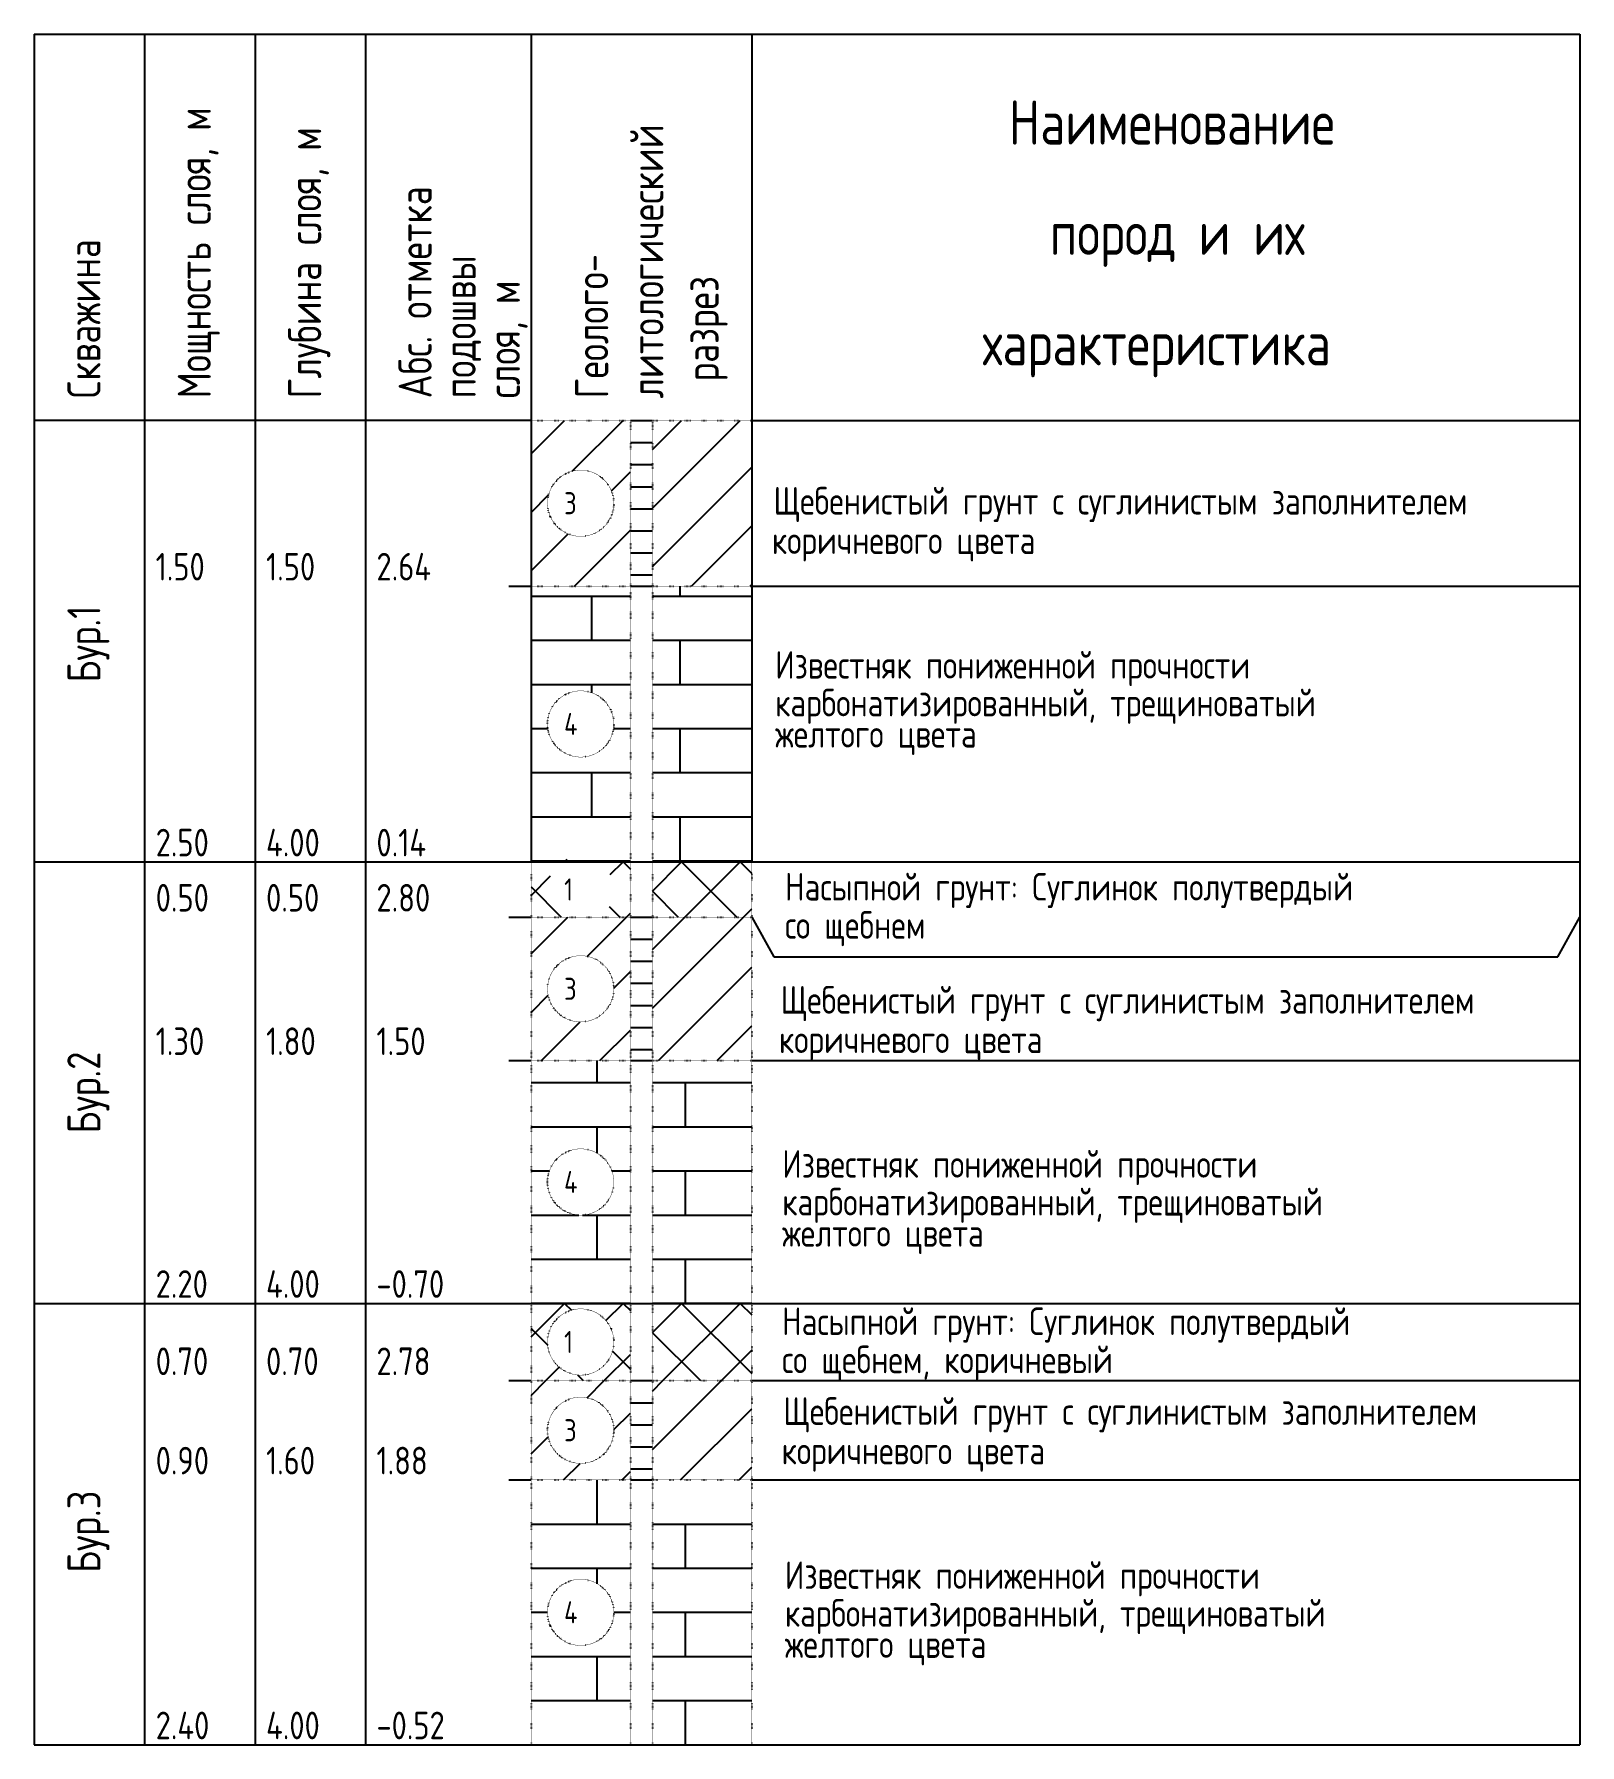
# Model space of a CAD drawing. Header units: millimetres. Extents: x 24859265 to 26550985, y 32092698 to 33532929.
# Drawn here: x 26254758 to 26268758, y 33117359 to 33132859 of the extents above; entities that cross this region are included whole.
import ezdxf

# ---------------------------------------------------------------- set-up
doc = ezdxf.new("R2010")
doc.units = ezdxf.units.MM
for name, pattern in [('L1', [1, 0, 1]), ('L2', [1, 0, 1]), ('L3', [1, 0, 1])]:
    doc.linetypes.add(name, pattern=pattern)
doc.styles.add('GOST 2.304', font='GOST_0.TTF')

msp = doc.modelspace()

# ---------------------------------------------------------------- hatches: boundary and pattern name
at = {"linetype": 'Continuous'}
h = msp.add_hatch(dxfattribs=at)
h.set_pattern_fill('SUGL_D', color=256, scale=3000, style=0)
h.set_pattern_definition([(45, (26254258.4, 33129358.85), (-265.165, 265.165), [])])
edge = h.paths.add_edge_path(flags=16)
edge.add_arc((26259708.3934, 33128608.8498), 300, 0, 360)
h.paths.add_polyline_path([(26260358.3934, 33127858.8498), (26261258.3934, 33127858.8498), (26261258.3934, 33129358.8498), (26260358.3934, 33129358.8498)])
h.paths.add_polyline_path([(26259258.3934, 33127858.8498), (26260158.3934, 33127858.8498), (26260158.3934, 33129358.8498), (26259258.3934, 33129358.8498)])
h = msp.add_hatch(dxfattribs=at)
h.set_pattern_fill('IZVEST', color=256, scale=2000, style=0)
h.set_pattern_definition([(0, (26262208.26, 33147767.4), (0, 400), []), (90, (26262208.26, 33147767.4), (-800, 400), [400, -400])])
edge = h.paths.add_edge_path(flags=16)
edge.add_arc((26259708.3934, 33126608.8498), 300, 0, 360)
h.paths.add_polyline_path([(26260358.3934, 33125358.8498), (26261258.3934, 33125358.8498), (26261258.3934, 33127858.8498), (26260358.3934, 33127858.8498)])
h.paths.add_polyline_path([(26259258.3934, 33125358.8498), (26260158.3934, 33125358.8498), (26260158.3934, 33127858.8498), (26259258.3934, 33127858.8498)])
h = msp.add_hatch(dxfattribs=at)
h.set_pattern_fill('TEHNO', color=256, scale=3000, style=0)
h.set_pattern_definition([(45, (26254258.4, 33125358.85), (-265.165, 265.165), []), (135, (26254258.4, 33125358.85), (-265.165, -265.165), [])])
edge = h.paths.add_edge_path()
edge.add_arc((26259708.3934, 33125108.8498), 300, 0, 360)
h.paths.add_polyline_path([(26260358.3934, 33124858.8498), (26261258.3934, 33124858.8498), (26261258.3934, 33125358.8498), (26260358.3934, 33125358.8498)])
h.paths.add_polyline_path([(26259258.3934, 33124858.8498), (26260158.3934, 33124858.8498), (26260158.3934, 33125358.8498), (26259258.3934, 33125358.8498)])
h = msp.add_hatch(dxfattribs=at)
h.set_pattern_fill('SUGL_D', color=256, scale=3000, style=0)
h.set_pattern_definition([(45, (26254258.4, 33125358.85), (-265.165, 265.165), [])])
edge = h.paths.add_edge_path(flags=16)
edge.add_arc((26259708.3934, 33124208.8498), 300, 0, 360)
h.paths.add_polyline_path([(26260358.3934, 33123558.8498), (26261258.3934, 33123558.8498), (26261258.3934, 33124858.8498), (26260358.3934, 33124858.8498)])
h.paths.add_polyline_path([(26259258.3934, 33123558.8498), (26260158.3934, 33123558.8498), (26260158.3934, 33124858.8498), (26259258.3934, 33124858.8498)])
h = msp.add_hatch(dxfattribs=at)
h.set_pattern_fill('IZVEST', color=256, scale=2000, style=0)
h.set_pattern_definition([(0, (26254258.4, 33125358.85), (0, 400), []), (90, (26254258.4, 33125358.85), (-800, 400), [400, -400])])
edge = h.paths.add_edge_path(flags=16)
edge.add_arc((26259708.3934, 33122458.8498), 300, 0, 360)
h.paths.add_polyline_path([(26260358.3934, 33121358.8498), (26261258.3934, 33121358.8498), (26261258.3934, 33123558.8498), (26260358.3934, 33123558.8498)])
h.paths.add_polyline_path([(26259258.3934, 33121358.8498), (26260158.3934, 33121358.8498), (26260158.3934, 33123558.8498), (26259258.3934, 33123558.8498)])
h = msp.add_hatch(dxfattribs=at)
h.set_pattern_fill('TEHNO', color=256, scale=3000, style=0)
h.set_pattern_definition([(45, (26254258.4, 33121358.85), (-265.165, 265.165), []), (135, (26254258.4, 33121358.85), (-265.165, -265.165), [])])
edge = h.paths.add_edge_path(flags=16)
edge.add_arc((26259708.3934, 33121008.8498), 300, 0, 360)
h.paths.add_polyline_path([(26260358.3934, 33120658.8498), (26261258.3934, 33120658.8498), (26261258.3934, 33121358.8498), (26260358.3934, 33121358.8498)])
h.paths.add_polyline_path([(26259258.3934, 33120658.8498), (26260158.3934, 33120658.8498), (26260158.3934, 33121358.8498), (26259258.3934, 33121358.8498)])
h = msp.add_hatch(dxfattribs=at)
h.set_pattern_fill('SUGL_D', color=256, scale=3000, style=0)
h.set_pattern_definition([(45, (26254258.4, 33121358.85), (-265.165, 265.165), [])])
edge = h.paths.add_edge_path(flags=16)
edge.add_arc((26259708.3934, 33120208.8498), 300, 0, 360)
h.paths.add_polyline_path([(26260358.3934, 33119758.8498), (26261258.3934, 33119758.8498), (26261258.3934, 33120658.8498), (26260358.3934, 33120658.8498)])
h.paths.add_polyline_path([(26259258.3934, 33119758.8498), (26260158.3934, 33119758.8498), (26260158.3934, 33120658.8498), (26259258.3934, 33120658.8498)])
h = msp.add_hatch(dxfattribs=at)
h.set_pattern_fill('IZVEST', color=256, scale=2000, style=0)
h.set_pattern_definition([(0, (26254258.4, 33121358.85), (0, 400), []), (90, (26254258.4, 33121358.85), (-800, 400), [400, -400])])
edge = h.paths.add_edge_path(flags=16)
edge.add_arc((26259708.3934, 33118558.8498), 300, 0, 360)
h.paths.add_polyline_path([(26260358.3934, 33117358.8498), (26261258.3934, 33117358.8498), (26261258.3934, 33119758.8498), (26260358.3934, 33119758.8498)])
h.paths.add_polyline_path([(26259258.3934, 33117358.8498), (26260158.3934, 33117358.8498), (26260158.3934, 33119758.8498), (26259258.3934, 33119758.8498)])

# ---------------------------------------------------------------- linework, layer by layer
at = {"color": 0}
for p, q in [((26254758.3934, 33132858.8498), (26254758.3934, 33117358.8498)), ((26255758.3934, 33132858.8498), (26255758.3934, 33117358.8498)), ((26256758.3934, 33132858.8498), (26256758.3934, 33117358.8498)), ((26257758.3934, 33132858.8498), (26257758.3934, 33117358.8498)), ((26259258.3934, 33132858.8498), (26259258.3934, 33125358.8498)), ((26261258.3934, 33132858.8498), (26261258.3934, 33125358.8498)), ((26268758.3934, 33132858.8498), (26268758.3934, 33117358.8498)), ((26260158.3934, 33129358.8498), (26260358.3934, 33129358.8498)), ((26260158.3934, 33129358.8498), (26260358.3934, 33129358.8498)), ((26260158.3934, 33129358.8498), (26260358.3934, 33129358.8498)), ((26260158.3934, 33129358.8498), (26260358.3934, 33129358.8498)), ((26260158.3934, 33129158.8498), (26260358.3934, 33129158.8498)), ((26260158.3934, 33128958.8498), (26260358.3934, 33128958.8498)), ((26260158.3934, 33128758.8498), (26260358.3934, 33128758.8498)), ((26260158.3934, 33128558.8498), (26260358.3934, 33128558.8498)), ((26260158.3934, 33128358.8498), (26260358.3934, 33128358.8498)), ((26260158.3934, 33128158.8498), (26260358.3934, 33128158.8498)), ((26259058.3934, 33127858.8498), (26259258.3934, 33127858.8498)), ((26260158.3934, 33127958.8498), (26260358.3934, 33127958.8498)), ((26260158.3934, 33127858.8498), (26260358.3934, 33127858.8498)), ((26261258.3934, 33127858.8498), (26261458.3934, 33127858.8498)), ((26261458.3934, 33127858.8498), (26268558.3934, 33127858.8498)), ((26268558.3934, 33127858.8498), (26268758.3934, 33127858.8498)), ((26254758.3934, 33125358.8498), (26268558.3934, 33125358.8498)), ((26259058.3934, 33125358.8498), (26259258.3934, 33125358.8498)), ((26260158.3934, 33125358.8498), (26260358.3934, 33125358.8498)), ((26261258.3934, 33125358.8498), (26261458.3934, 33125358.8498)), ((26268558.3934, 33125358.8498), (26268758.3934, 33125358.8498)), ((26259058.3934, 33124858.8498), (26259258.3934, 33124858.8498)), ((26260158.3934, 33124858.8498), (26260358.3934, 33124858.8498)), ((26260158.3934, 33124858.8498), (26260358.3934, 33124858.8498)), ((26261258.3934, 33124858.8498), (26261458.3934, 33124499.3444)), ((26268558.3934, 33124499.3444), (26268758.3934, 33124858.8498)), ((26260158.3934, 33124658.8498), (26260358.3934, 33124658.8498)), ((26260158.3934, 33124458.8498), (26260358.3934, 33124458.8498)), ((26261458.3934, 33124499.3444), (26268558.3934, 33124499.3444)), ((26260158.3934, 33124258.8498), (26260358.3934, 33124258.8498)), ((26260158.3934, 33124058.8498), (26260358.3934, 33124058.8498)), ((26260158.3934, 33123858.8498), (26260358.3934, 33123858.8498)), ((26260158.3934, 33123658.8498), (26260358.3934, 33123658.8498)), ((26259058.3934, 33123558.8498), (26259258.3934, 33123558.8498)), ((26260158.3934, 33123558.8498), (26260358.3934, 33123558.8498)), ((26261258.3934, 33123558.8498), (26261458.3934, 33123558.8498)), ((26261458.3934, 33123558.8498), (26268558.3934, 33123558.8498)), ((26268558.3934, 33123558.8498), (26268758.3934, 33123558.8498)), ((26254758.3934, 33121358.8498), (26268558.3934, 33121358.8498)), ((26259058.3934, 33121358.8498), (26259258.3934, 33121358.8498)), ((26260158.3934, 33121358.8498), (26260358.3934, 33121358.8498)), ((26261258.3934, 33121358.8498), (26261458.3934, 33121358.8498)), ((26268558.3934, 33121358.8498), (26268758.3934, 33121358.8498)), ((26259058.3934, 33120658.8498), (26259258.3934, 33120658.8498)), ((26260158.3934, 33120658.8498), (26260358.3934, 33120658.8498)), ((26260158.3934, 33120658.8498), (26260358.3934, 33120658.8498)), ((26261258.3934, 33120658.8498), (26261458.3934, 33120658.8498)), ((26261458.3934, 33120658.8498), (26268558.3934, 33120658.8498)), ((26268558.3934, 33120658.8498), (26268758.3934, 33120658.8498)), ((26260158.3934, 33120458.8498), (26260358.3934, 33120458.8498)), ((26260158.3934, 33120258.8498), (26260358.3934, 33120258.8498)), ((26260158.3934, 33120058.8498), (26260358.3934, 33120058.8498)), ((26260158.3934, 33119858.8498), (26260358.3934, 33119858.8498)), ((26259058.3934, 33119758.8498), (26259258.3934, 33119758.8498)), ((26260158.3934, 33119758.8498), (26260358.3934, 33119758.8498)), ((26261258.3934, 33119758.8498), (26261458.3934, 33119758.8498)), ((26261458.3934, 33119758.8498), (26268558.3934, 33119758.8498)), ((26268558.3934, 33119758.8498), (26268758.3934, 33119758.8498)), ((26254758.3934, 33117358.8498), (26268758.3934, 33117358.8498)), ((26259058.3934, 33117358.8498), (26259258.3934, 33117358.8498)), ((26260158.3934, 33117358.8498), (26260358.3934, 33117358.8498)), ((26261258.3934, 33117358.8498), (26261458.3934, 33117358.8498)), ((26268558.3934, 33117358.8498), (26268758.3934, 33117358.8498))]:
    msp.add_line(p, q, dxfattribs=at)
for p, q in [((26254758.3934, 33132858.8498), (26255758.3934, 33132858.8498)), ((26255758.3934, 33132858.8498), (26268758.3934, 33132858.8498)), ((26259258.3934, 33129358.8498), (26254758.3934, 33129358.8498)), ((26261258.3934, 33129358.8498), (26268758.3934, 33129358.8498))]:
    msp.add_line(p, q)
at = {"color": 0, "linetype": 'L1'}
for p, q in [((26259258.3934, 33129358.8498), (26260158.3934, 33129358.8498)), ((26259258.3934, 33129358.8498), (26259258.3934, 33128458.8498)), ((26259258.3934, 33129358.8498), (26260158.3934, 33129358.8498)), ((26259258.3934, 33129358.8498), (26259258.3934, 33127858.8498)), ((26260158.3934, 33129358.8498), (26260158.3934, 33127858.8498)), ((26260358.3934, 33129358.8498), (26261258.3934, 33129358.8498)), ((26260358.3934, 33129358.8498), (26261258.3934, 33129358.8498)), ((26260358.3934, 33129358.8498), (26260358.3934, 33127858.8498)), ((26261258.3934, 33129358.8498), (26261258.3934, 33128458.8498)), ((26261258.3934, 33129358.8498), (26261258.3934, 33127858.8498)), ((26259258.3934, 33127858.8498), (26260158.3934, 33127858.8498)), ((26260358.3934, 33127858.8498), (26261258.3934, 33127858.8498)), ((26259258.3934, 33125358.8498), (26260158.3934, 33125358.8498)), ((26259258.3934, 33125358.8498), (26259258.3934, 33124858.8498)), ((26260158.3934, 33125358.8498), (26260158.3934, 33124858.8498)), ((26260358.3934, 33125358.8498), (26261258.3934, 33125358.8498)), ((26260358.3934, 33125358.8498), (26260358.3934, 33124858.8498)), ((26261258.3934, 33125358.8498), (26261258.3934, 33124858.8498)), ((26259258.3934, 33124858.8498), (26260158.3934, 33124858.8498)), ((26260358.3934, 33124858.8498), (26261258.3934, 33124858.8498)), ((26259258.3934, 33121358.8498), (26260158.3934, 33121358.8498)), ((26259258.3934, 33121358.8498), (26259258.3934, 33120658.8498)), ((26260158.3934, 33121358.8498), (26260158.3934, 33120658.8498)), ((26260358.3934, 33121358.8498), (26261258.3934, 33121358.8498)), ((26260358.3934, 33121358.8498), (26260358.3934, 33120658.8498)), ((26261258.3934, 33121358.8498), (26261258.3934, 33120658.8498)), ((26259258.3934, 33120658.8498), (26260158.3934, 33120658.8498)), ((26260358.3934, 33120658.8498), (26261258.3934, 33120658.8498))]:
    msp.add_line(p, q, dxfattribs=at)
at = {"color": 0, "linetype": 'L2'}
for p, q in [((26259258.3934, 33127858.8498), (26260158.3934, 33127858.8498)), ((26259258.3934, 33127858.8498), (26259258.3934, 33125358.8498)), ((26260158.3934, 33127858.8498), (26260158.3934, 33125358.8498)), ((26260358.3934, 33127858.8498), (26261258.3934, 33127858.8498)), ((26260358.3934, 33127858.8498), (26260358.3934, 33125358.8498)), ((26261258.3934, 33127858.8498), (26261258.3934, 33125358.8498)), ((26259258.3934, 33125358.8498), (26260158.3934, 33125358.8498)), ((26260358.3934, 33125358.8498), (26261258.3934, 33125358.8498)), ((26259258.3934, 33124858.8498), (26260158.3934, 33124858.8498)), ((26259258.3934, 33124858.8498), (26259258.3934, 33123558.8498)), ((26260158.3934, 33124858.8498), (26260158.3934, 33123558.8498)), ((26260358.3934, 33124858.8498), (26261258.3934, 33124858.8498)), ((26260358.3934, 33124858.8498), (26260358.3934, 33123558.8498)), ((26261258.3934, 33124858.8498), (26261258.3934, 33123558.8498)), ((26259258.3934, 33123558.8498), (26260158.3934, 33123558.8498)), ((26260358.3934, 33123558.8498), (26261258.3934, 33123558.8498)), ((26259258.3934, 33120658.8498), (26260158.3934, 33120658.8498)), ((26259258.3934, 33120658.8498), (26259258.3934, 33119758.8498)), ((26260158.3934, 33120658.8498), (26260158.3934, 33119758.8498)), ((26260358.3934, 33120658.8498), (26261258.3934, 33120658.8498)), ((26260358.3934, 33120658.8498), (26260358.3934, 33119758.8498)), ((26261258.3934, 33120658.8498), (26261258.3934, 33119758.8498)), ((26259258.3934, 33119758.8498), (26260158.3934, 33119758.8498)), ((26260358.3934, 33119758.8498), (26261258.3934, 33119758.8498))]:
    msp.add_line(p, q, dxfattribs=at)
at = {"color": 0, "linetype": 'L3'}
for p, q in [((26259258.3934, 33123558.8498), (26260158.3934, 33123558.8498)), ((26259258.3934, 33123558.8498), (26259258.3934, 33121358.8498)), ((26260158.3934, 33123558.8498), (26260158.3934, 33121358.8498)), ((26260358.3934, 33123558.8498), (26261258.3934, 33123558.8498)), ((26260358.3934, 33123558.8498), (26260358.3934, 33121358.8498)), ((26261258.3934, 33123558.8498), (26261258.3934, 33121358.8498)), ((26259258.3934, 33121358.8498), (26260158.3934, 33121358.8498)), ((26260358.3934, 33121358.8498), (26261258.3934, 33121358.8498)), ((26259258.3934, 33119758.8498), (26260158.3934, 33119758.8498)), ((26259258.3934, 33119758.8498), (26259258.3934, 33117358.8498)), ((26260158.3934, 33119758.8498), (26260158.3934, 33117358.8498)), ((26260358.3934, 33119758.8498), (26261258.3934, 33119758.8498)), ((26260358.3934, 33119758.8498), (26260358.3934, 33117358.8498)), ((26261258.3934, 33119758.8498), (26261258.3934, 33117358.8498)), ((26259258.3934, 33117358.8498), (26260158.3934, 33117358.8498)), ((26260358.3934, 33117358.8498), (26261258.3934, 33117358.8498))]:
    msp.add_line(p, q, dxfattribs=at)
at = {"color": 0, "linetype": 'L1'}
for centre in [(26259708.3934, 33128608.8498), (26259708.3934, 33121008.8498)]:
    msp.add_circle(centre, 300, dxfattribs=at)
at = {"color": 0, "linetype": 'L2'}
for centre in [(26259708.3934, 33126608.8498), (26259708.3934, 33124208.8498), (26259708.3934, 33120208.8498)]:
    msp.add_circle(centre, 300, dxfattribs=at)
at = {"color": 0, "linetype": 'L3'}
for centre in [(26259708.3934, 33122458.8498), (26259708.3934, 33118558.8498)]:
    msp.add_circle(centre, 300, dxfattribs=at)

# ---------------------------------------------------------------- texts
at = {"style": 'GOST 2.304'}
for s, height, p in [(' Наименование', 400, (26263380.8879, 33131858.8498)), ('  пород и их', 400, (26263546.8891, 33130858.8498)), ('характеристика', 400, (26263349.7633, 33129858.8498)), ('3', 200, (26259558.3934, 33128508.8498)), ('Щебенистый грунт с суглинистым заполнителем', 250, (26261455.319, 33128506.046)), ('коричневого цвета', 250, (26261440.434, 33128149.047)), ('1.50', 250, (26255858.3934, 33127908.8498)), ('1.50', 250, (26256858.3934, 33127908.8498)), ('2.64', 250, (26257858.3934, 33127908.8498)), ('Известняк пониженной прочности', 250, (26261470.2041, 33127019.6704)), ('карбонатизированный, трещиноватый', 250, (26261470.2041, 33126677.5465)), ('4', 200, (26259558.3934, 33126508.8498)), ('желтого цвета', 250, (26261470.2041, 33126394.9222)), ('2.50', 250, (26255858.3934, 33125408.8498)), ('4.00', 250, (26256858.3934, 33125408.8498)), ('0.14', 250, (26257858.3934, 33125408.8498)), ('1', 200, (26259558.3934, 33125008.8498)), ('Насыпной грунт: Суглинок полутвердый', 250, (26261558.3934, 33125008.8498)), ('0.50', 250, (26255858.3934, 33124908.8498)), ('0.50', 250, (26256858.3934, 33124908.8498)), ('2.80', 250, (26257858.3934, 33124908.8498)), ('со щебнем', 250, (26261558.3934, 33124662.6594)), ('3', 200, (26259558.3934, 33124108.8498)), ('Щебенистый грунт с суглинистым заполнителем', 250, (26261519.4275, 33123983.7664)), ('1.30', 250, (26255858.3934, 33123608.8498)), ('1.80', 250, (26256858.3934, 33123608.8498)), ('1.50', 250, (26257858.3934, 33123608.8498)), ('коричневого цвета', 250, (26261504.5424, 33123626.7674)), ('Известняк пониженной прочности', 250, (26261534.3125, 33122497.3909)), ('4', 200, (26259558.3934, 33122358.8498)), ('карбонатизированный, трещиноватый', 250, (26261534.3125, 33122155.2669)), ('желтого цвета', 250, (26261534.3125, 33121872.6427)), ('2.20', 250, (26255858.3934, 33121408.8498)), ('4.00', 250, (26256858.3934, 33121408.8498)), ('-0.70', 250, (26257858.3934, 33121408.8498)), ('Насыпной грунт: Суглинок полутвердый', 250, (26261531.9369, 33121071.7835)), ('1', 200, (26259558.3934, 33120908.8498)), ('0.70', 250, (26255858.3934, 33120708.8498)), ('0.70', 250, (26256858.3934, 33120708.8498)), ('2.78', 250, (26257858.3934, 33120708.8498)), ('со щебнем, коричневый', 250, (26261531.9369, 33120725.5931)), ('Щебенистый грунт с суглинистым заполнителем', 250, (26261543.5083, 33120257.5992)), ('3', 200, (26259558.3934, 33120108.8498)), ('0.90', 250, (26255858.3934, 33119808.8498)), ('1.60', 250, (26256858.3934, 33119808.8498)), ('1.88', 250, (26257858.3934, 33119808.8498)), ('коричневого цвета', 250, (26261528.6232, 33119900.6002)), ('Известняк пониженной прочности', 250, (26261558.3934, 33118771.2237)), ('4', 200, (26259558.3934, 33118458.8498)), ('карбонатизированный, трещиноватый', 250, (26261558.3934, 33118429.0997)), ('желтого цвета', 250, (26261558.3934, 33118146.4754)), ('2.40', 250, (26255858.3934, 33117408.8498)), ('4.00', 250, (26256858.3934, 33117408.8498)), ('-0.52', 250, (26257858.3934, 33117408.8498))]:
    msp.add_text(s, height=height, dxfattribs=at).set_placement(p)
for s, p in [('Мощность слоя, м', (26256358.3934, 33129558.8498)), ('Глубина слоя, м', (26257358.3934, 33129558.8498)), ('литологический', (26260458.3934, 33129558.8498)), ('Абс. отметка', (26258358.3934, 33129558.8498)), ('Скважина', (26255358.3934, 33129558.8498)), ('подошвы', (26258758.3934, 33129558.8498)), ('Геолого-', (26259958.3934, 33129558.8498)), (' разрез', (26260958.3934, 33129558.8498)), ('слоя, м', (26259158.3934, 33129558.8498)), ('Бур.1', (26255358.3934, 33126985.3374)), ('Бур.2', (26255358.3934, 33122898.903)), ('Бур.3', (26255358.3934, 33118916.5747))]:
    msp.add_text(s, height=300, rotation=90, dxfattribs=at).set_placement(p)

doc.saveas('drawing.dxf')
